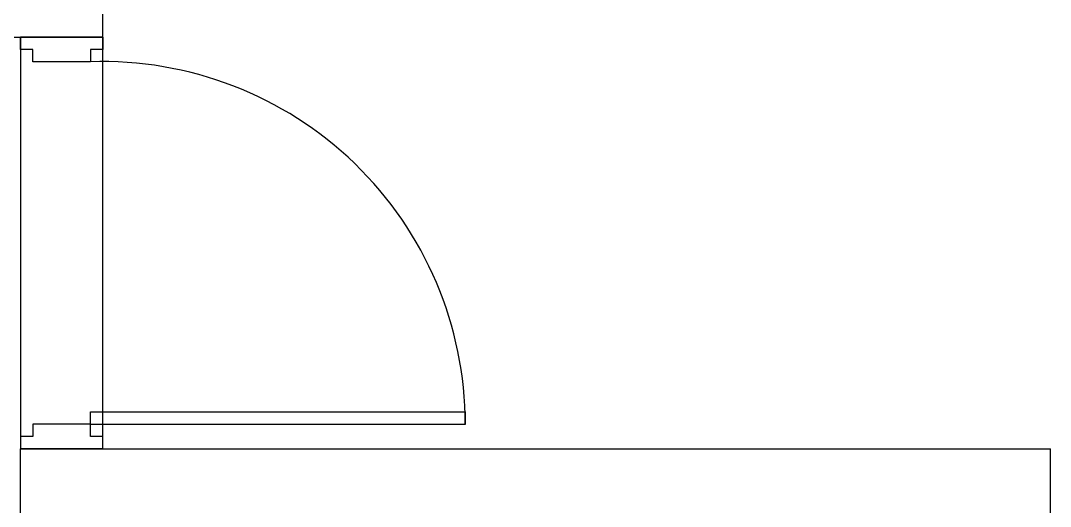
# Model space of a CAD drawing. Header units: inches. Extents: x 4374 to 164780, y 597 to 50243.
# Drawn here: x 120516 to 123016, y 28257 to 29437 of the extents above; entities that cross this region are included whole.
import ezdxf

# ---------------------------------------------------------------- set-up
doc = ezdxf.new("R2010")
doc.units = ezdxf.units.IN
doc.header["$LTSCALE"] = 50
doc.header["$MEASUREMENT"] = 0
for name, color, linetype in [('06-FUR', 6, 'Continuous'), ('도면층2', 2, 'Continuous'), ('도면층4', 4, 'Continuous'), ('도면층5', 5, 'Continuous')]:
    doc.layers.add(name, color=color, linetype=linetype)

# ---------------------------------------------------------------- blocks, each defined once
blk = doc.blocks.new('GSTERT')
at = {"layer": '도면층2', "color": 8}
for p, q in [((-37998.5, -14683.3), (-37998.5, -14483.3)), ((-38438.5, -14683.3), (-37998.5, -14683.3)), ((-38198.5, -15683.3), (-35698.5, -15683.3)), ((-38198.5, -17603.3), (-38198.5, -15683.3)), ((-35698.5, -22313.3), (-35698.5, -15683.3))]:
    blk.add_line(p, q, dxfattribs=at)
at = {"layer": '도면층4', "color": 8}
for p, q in [((-38198.5, -14683.3), (-38198.5, -15683.3)), ((-37998.5, -14683.3), (-38198.5, -14683.3)), ((-37998.5, -15683.3), (-37998.5, -14683.3)), ((-38028.5, -15593.3), (-37119, -15593.3)), ((-38028.5, -15623.3), (-38028.5, -15593.3)), ((-37118.5, -15623.3), (-37118.5, -15593.3)), ((-38028.5, -15623.3), (-37118.5, -15623.3)), ((-38198.5, -15683.3), (-37998.5, -15683.3)), ((-37998.5, -15683.3), (-38198.5, -15683.3))]:
    blk.add_line(p, q, dxfattribs=at)
for points in [[(-37998.5, -14683.3), (-37998.5, -14713.3), (-38028.5, -14713.3), (-38028.5, -14743.3), (-38168.5, -14743.3), (-38168.5, -14713.3), (-38198.5, -14713.3), (-38198.5, -14683.3), (-37998.5, -14683.3)], [(-37998.5, -15683.3), (-37998.5, -15653.3), (-38028.5, -15653.3), (-38028.5, -15623.3), (-38168.5, -15623.3), (-38168.5, -15653.3), (-38198.5, -15653.3), (-38198.5, -15683.3), (-37998.5, -15683.3)]]:
    blk.add_lwpolyline(points, dxfattribs=at)
at = {"layer": '도면층5', "color": 8}
blk.add_arc((-38000, -15623.8), 881, 0.0322, 91.8532, dxfattribs=at)

msp = doc.modelspace()

# ---------------------------------------------------------------- block references
at = {"layer": '06-FUR'}
msp.add_blockref('GSTERT', (158714.5, 44080.3), dxfattribs=at)

doc.saveas('drawing.dxf')
